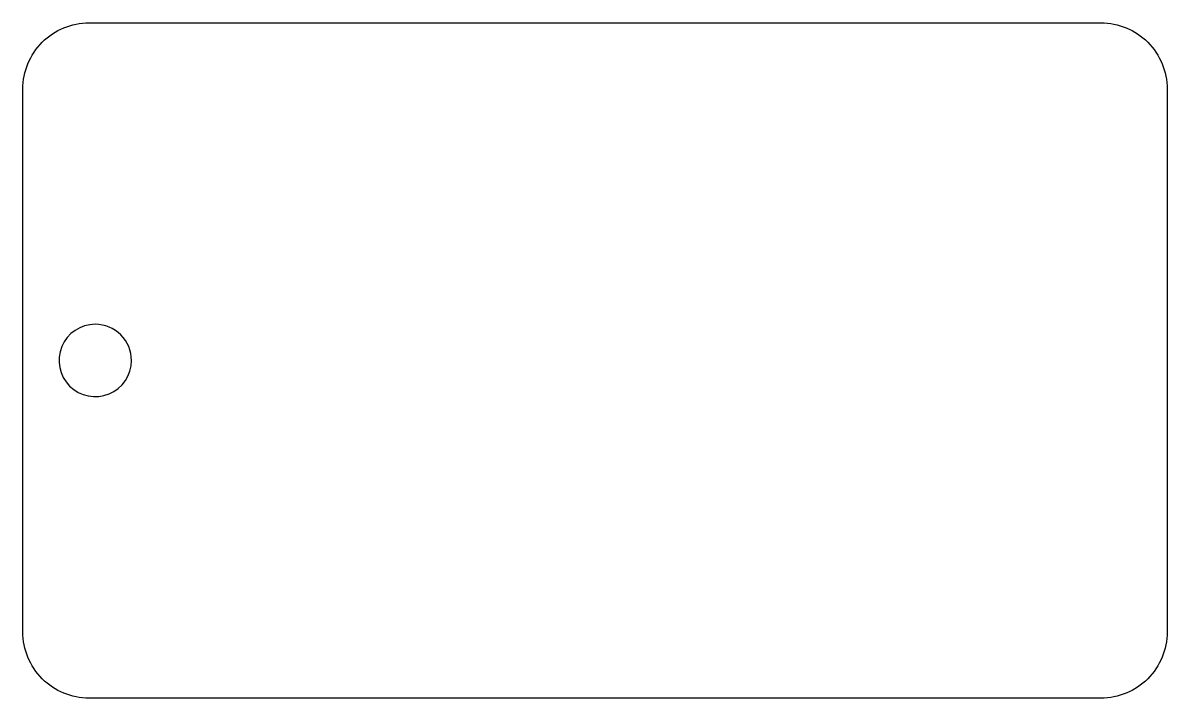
# Model space of a CAD drawing. Extents: x 0.1 to 94.9, y 43.9 to 99.9.
import ezdxf

# ---------------------------------------------------------------- set-up
doc = ezdxf.new("R2010")
doc.units = 0
doc.layers.add('Layer_1', color=7, linetype='CONTINUOUS')

msp = doc.modelspace()

# ---------------------------------------------------------------- linework, layer by layer
at = {"layer": 'Layer_1', "color": 7}
for points in [[(5.590297, 99.895266), (89.409706, 99.895266)], [(0.104734, 49.390301), (0.104734, 94.409703)], [(94.895269, 94.409703), (94.895269, 49.390301)], [(89.409706, 43.904738), (5.590297, 43.904738)]]:
    msp.add_lwpolyline(points, dxfattribs=at)
for points in [[(5.590297, 99.895266)], [(6.1, 74.9)]]:
    msp.add_lwpolyline(points, close=True, dxfattribs=at)
for points in [[(1.711418, 98.288582), (2.740161, 99.317324), (4.135435, 99.895266), (5.590297, 99.895266)], [(89.409706, 99.895266), (90.864568, 99.895266), (92.259843, 99.317324), (93.288585, 98.288582)], [(0.104734, 94.409703), (0.104734, 95.864565), (0.682676, 97.259839), (1.711418, 98.288582)], [(93.288585, 98.288582), (94.317328, 97.259839), (94.895269, 95.864565), (94.895269, 94.409703)], [(6.1, 74.9), (4.886613, 74.9), (3.792704, 74.169073), (3.328361, 73.04805)], [(8.22132, 74.02132), (7.658711, 74.583929), (6.895649, 74.9), (6.1, 74.9)], [(9.1, 71.9), (9.1, 72.695649), (8.783929, 73.458711), (8.22132, 74.02132)], [(3.328361, 73.04805), (2.864018, 71.927027), (3.120686, 70.636674), (3.97868, 69.77868)], [(7.24805, 69.128361), (8.369073, 69.592704), (9.1, 70.686613), (9.1, 71.9)], [(3.97868, 69.77868), (4.836674, 68.920686), (6.127027, 68.664018), (7.24805, 69.128361)], [(1.711418, 45.511422), (0.682676, 46.540164), (0.104734, 47.935439), (0.104734, 49.390301)], [(94.895269, 49.390301), (94.895269, 47.935439), (94.317328, 46.540164), (93.288585, 45.511422)], [(5.590297, 43.904738), (4.135435, 43.904738), (2.740161, 44.482679), (1.711418, 45.511422)], [(93.288585, 45.511422), (92.259843, 44.482679), (90.864568, 43.904738), (89.409706, 43.904738)]]:
    msp.add_open_spline(points, degree=3, dxfattribs=at)

doc.saveas('drawing.dxf')
